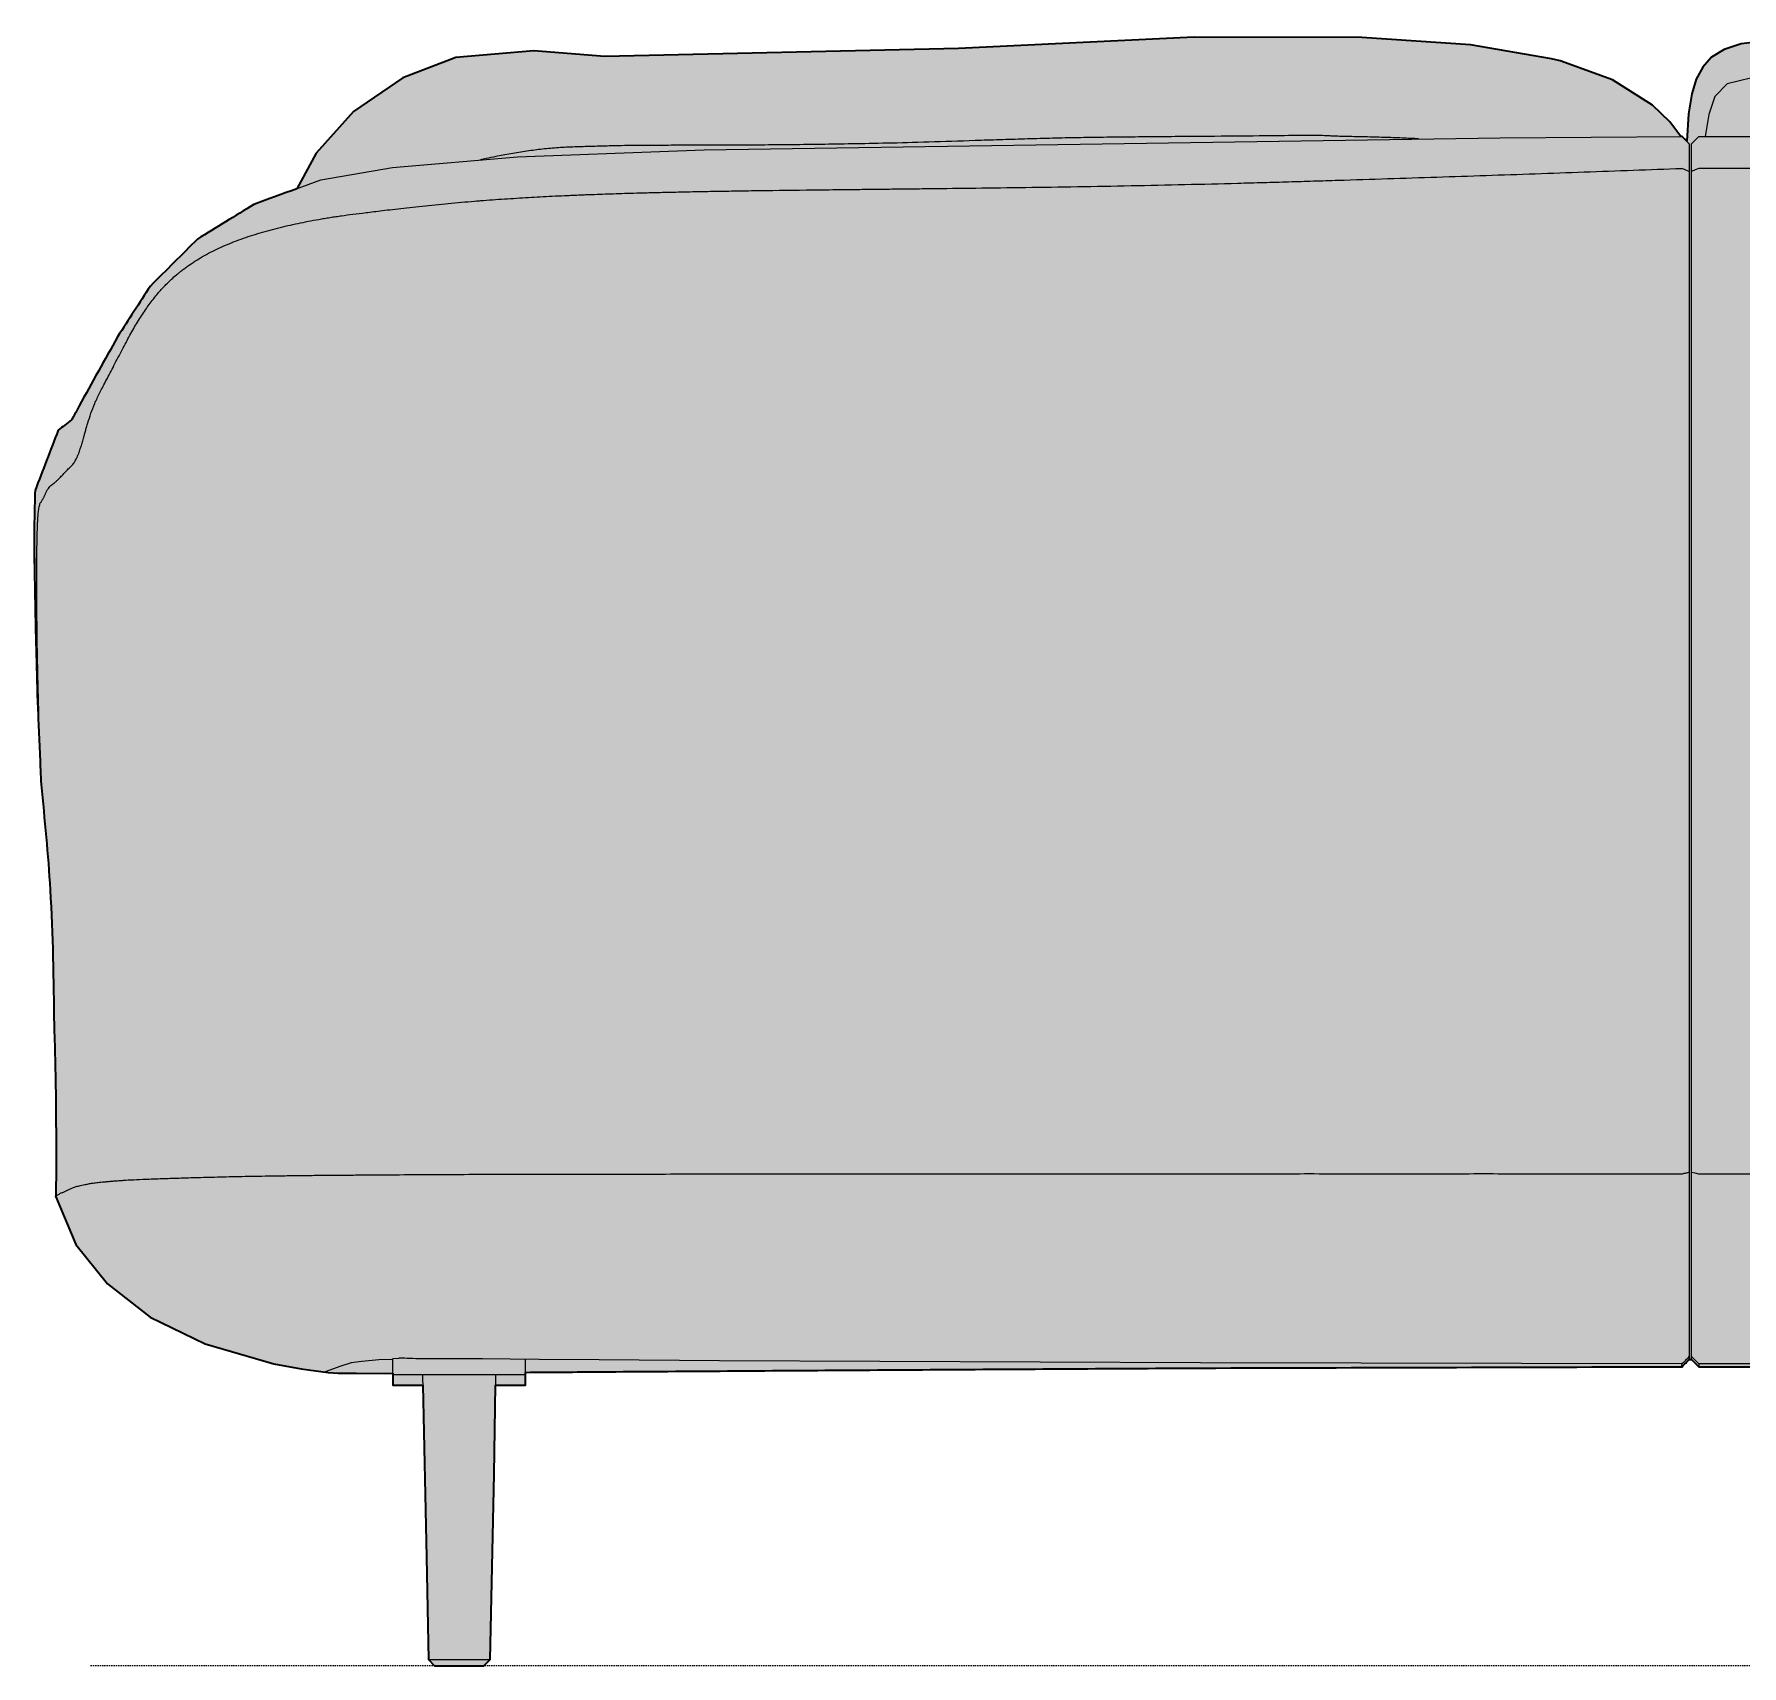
# Model space of a CAD drawing. Header units: millimetres. Extents: x -22 to 6424, y -4345 to 780.
# Drawn here: x 3943 to 4758, y -1228 to -448 of the extents above; entities that cross this region are included whole.
import ezdxf

# ---------------------------------------------------------------- set-up
doc = ezdxf.new("R2010")
doc.units = ezdxf.units.MM
doc.linetypes.add('Dots', pattern=[1, 0, -1])
doc.layers.add('Blocks', color=7, linetype='Continuous')
doc.layers.add('Blocks$Fill', color=7, linetype='Continuous', true_color=0xffffff)
for name, color, linetype, lineweight, true_color in [('Blocks$Inner', 7, 'Continuous', 25, 0x007f00), ('Blocks$Outline', 7, 'Continuous', 35, 0xff3f3f), ('Groud', 7, 'Dots', 25, 0x243775)]:
    doc.layers.add(name, color=color, linetype=linetype, lineweight=lineweight, true_color=true_color)

# ---------------------------------------------------------------- blocks, each defined once
blk = doc.blocks.new('Lune JH610 Sofa Right')
at = {"layer": 'Blocks$Fill'}
blk.add_hatch(color=256, dxfattribs=at).paths.add_polyline_path([(164.02, -0.24), (164.02, -0.24), (164.02, -0.24), (164.02, -0.24), (164.02, -0.24), (164.03, -0.24), (164.04, -0.24), (164.07, -0.24), (164.22, -0.24), (164.85, -0.24), (187.47, -0.24), (187.47, -0.24), (190.47, 2.86), (192.48, 91.38), (193.16, 133.76), (207.36, 133.76), (207.36, 138.76), (207.36, 139.92), (759.72, 142.62), (759.72, 142.63), (763.22, 146.12), (764.22, 146.13), (767.72, 142.62), (1490.08, 142.62), (1492.5, 145.04), (1493.58, 143.96), (1583.59, 143.96), (1605.91, 140.95), (1610.73, 140.57), (1618.84, 140.19), (1642.62, 139.56), (1650.49, 139.5), (1650.49, 133.76), (1664.6, 133.76), (1667.38, 2.75), (1670.38, -0.24), (1707.43, -0.24), (1710.43, 2.75), (1712.45, 88.11), (1713.21, 134.76), (1727.33, 134.76), (1727.33, 139.69), (1993.71, 143.96), (2121.42, 143.96), (2121.42, 141.1), (2121.42, 134.76), (2135.53, 134.76), (2138.31, 2.75), (2141.31, -0.24), (2141.31, -0.24), (2141.31, -0.24), (2141.31, -0.24), (2141.31, -0.24), (2141.31, -0.24), (2141.32, -0.24), (2141.36, -0.24), (2141.51, -0.24), (2142.14, -0.24), (2164.75, -0.24), (2164.75, -0.24), (2167.75, 2.75), (2169.76, 88.11), (2170.53, 134.76), (2184.64, 134.76), (2184.64, 141.1), (2184.64, 143.96), (2282.05, 143.96), (2302.37, 146.25), (2322.49, 149.9), (2342.23, 155.23), (2361.31, 162.56), (2379.37, 172.15), (2395.92, 184.15), (2410.32, 198.64), (2421.7, 215.59), (2429.11, 234.62), (2441.67, 306.54), (2451.05, 392.75), (2454.07, 477.25), (2451.43, 547.66), (2443.88, 609.28), (2431.54, 664.55), (2414.35, 714.93), (2412.51, 718.03), (2410.11, 721), (2404.84, 725.33), (2398.34, 728.43), (2391.11, 730), (2390.95, 730.01), (2390.91, 730.06), (2383.87, 739.49), (2380.25, 744.03), (2378.4, 746.23), (2376.52, 748.37), (2374.6, 750.45), (2372.63, 752.45), (2371.63, 753.41), (2370.62, 754.36), (2369.59, 755.28), (2368.55, 756.18), (2367.49, 757.05), (2366.42, 757.9), (2365.34, 758.72), (2364.24, 759.51), (2363.12, 760.27), (2361.98, 761), (2360.82, 761.7), (2359.65, 762.36), (2358.6, 762.92), (2357.54, 763.45), (2356.46, 763.96), (2355.37, 764.45), (2354.27, 764.91), (2353.15, 765.35), (2352.02, 765.77), (2350.88, 766.17), (2348.56, 766.9), (2346.21, 767.57), (2343.82, 768.17), (2341.39, 768.71), (2338.93, 769.2), (2336.45, 769.65), (2331.42, 770.42), (2321.21, 771.71), (2321.14, 771.77), (2320.92, 771.96), (2312.81, 775.13), (2303.65, 777.09), (2298.27, 777.68), (2296.75, 777.78), (2293.7, 777.93), (2287.43, 778.05), (1501.5, 779.03), (1498, 775.53), (1498, 775.53), (1498, 770.06), (1498, 730.19), (1495.34, 730.19), (1493.13, 751.56), (1491.84, 756.04), (1490.38, 759.59), (1486.67, 765.27), (1482, 769.45), (1476.38, 772.43), (1469.32, 774.46), (1451.98, 776.35), (1173.63, 778.89), (819.33, 777.49), (798.82, 775.68), (788, 774.36), (779.82, 771.73), (773.88, 767.98), (769.61, 763.31), (766.53, 757.57), (764.44, 750.52), (762.9, 740.96), (762.06, 727.9), (759.74, 730.23), (759.17, 730.23), (753.83, 737.18), (745.66, 745.1), (726.5, 757.28), (701.47, 766.26), (697.35, 767.31), (658.76, 773.93), (606.81, 777.41), (526.82, 777.62), (414.23, 772.26), (245.3, 768.4), (211.33, 771.09), (174.18, 767.86), (148.79, 758.18), (125.25, 742.12), (107.48, 722.2), (98.22, 705.22), (77.7, 697.69), (50.75, 681.15), (28.28, 658.75), (12.61, 634.52), (-5.74, 601.51), (-9.35, 594.79), (-15.75, 589.87), (-26.79, 561.07), (-26.97, 555.17), (-27.23, 543.14), (-27.16, 529.88), (-25.66, 460.91), (-25.1, 448.23), (-23.9, 420.67), (-21.5, 395.54), (-19.58, 370.38), (-18.77, 354.24), (-17.74, 305.74), (-17.6, 301.97), (-16.77, 242.5), (-16.8, 224.08), (-16.8, 224.08), (-16.8, 224.08), (-16.83, 224.07), (-16.85, 224.06), (-16.87, 224.05), (-16.89, 224.04), (-16.91, 224.02), (-16.91, 224.02), (-16.92, 224.01), (-16.93, 224.01), (-16.94, 224), (-16.94, 224), (-16.95, 223.99), (-16.96, 223.99), (-16.96, 223.98), (-16.97, 223.98), (-16.97, 223.97), (-16.98, 223.96), (-16.98, 223.96), (-16.98, 223.96), (-16.98, 223.96), (-16.99, 223.95), (-16.99, 223.95), (-16.99, 223.95), (-16.99, 223.94), (-16.99, 223.94), (-17, 223.94), (-17, 223.94), (-17, 223.93), (-17, 223.93), (-17, 223.93), (-17, 223.93), (-17, 223.92), (-17.01, 223.92), (-17.01, 223.92), (-17.01, 223.91), (-17.01, 223.91), (-17.01, 223.91), (-17.01, 223.91), (-17.01, 223.9), (-17.01, 223.9), (-17.01, 223.9), (-17.01, 223.89), (-17.01, 223.89), (-17.01, 223.89), (-17.01, 223.89), (-17.01, 223.88), (-17.01, 223.88), (-17.01, 223.88), (-17.01, 223.88), (-17.01, 223.87), (-17.01, 223.87), (-17.01, 223.87), (-17.01, 223.86), (-17.01, 223.86), (-17.01, 223.86), (-17.01, 223.86), (-17.01, 223.85), (-17.01, 223.85), (-17, 223.85), (-17, 223.85), (-17, 223.84), (-17, 223.84), (-17, 223.84), (-17, 223.83), (-17, 223.83), (-16.99, 223.83), (-16.99, 223.83), (-16.99, 223.82), (-16.99, 223.82), (-16.99, 223.82), (-16.99, 223.82), (-16.98, 223.81), (-16.98, 223.81), (-16.98, 223.81), (-16.98, 223.8), (-16.97, 223.8), (-16.97, 223.79), (-16.96, 223.79), (-16.95, 223.78), (-16.95, 223.78), (-16.94, 223.77), (-16.93, 223.77), (-16.93, 223.76), (-16.92, 223.75), (-16.91, 223.75), (-16.9, 223.74), (-16.89, 223.74), (-16.87, 223.73), (-7.25, 201.06), (7.74, 182.15), (28.11, 166.36), (54.45, 153.48), (87.22, 143.97), (100.24, 141.58), (113.22, 139.83), (117.9, 139.59), (126.67, 139.47), (144.13, 139.46), (144.13, 138.76), (144.13, 133.76), (158.36, 133.76), (161.02, 2.86)], flags=0)
at = {"layer": 'Blocks$Inner'}
for p, q in [((781.32, 755.23), (775.4, 749.25)), ((775.39, 749.23), (772.49, 740.66)), ((772.49, 740.65), (770.83, 730.23)), ((144.13, 146.12), (143.62, 146.11))]:
    blk.add_line(p, q, dxfattribs=at)
for points in [[(759.17, 730.23), (753.83, 737.18), (745.66, 745.1), (726.5, 757.28), (701.47, 766.26), (697.35, 767.31), (658.76, 773.93), (606.81, 777.41), (526.82, 777.62), (414.23, 772.26), (245.3, 768.4), (211.33, 771.09), (174.18, 767.86), (148.79, 758.18), (125.25, 742.12), (107.48, 722.2), (98.22, 705.22)], [(1495.34, 730.19), (1493.13, 751.56), (1491.84, 756.04), (1490.38, 759.59), (1486.67, 765.27), (1482, 769.45), (1476.38, 772.43), (1469.32, 774.46), (1451.98, 776.35), (1173.63, 778.89), (1128.85, 778.74), (886.64, 778.83), (819.33, 777.49), (798.82, 775.68), (788, 774.36), (779.82, 771.73), (773.88, 767.98), (769.61, 763.31), (766.53, 757.57), (764.44, 750.52), (762.9, 740.96), (762.06, 727.9)], [(1128.9, 758.39), (989.62, 760.87), (850.38, 763.02), (815.6, 761.63), (798.3, 759.5), (781.34, 755.24)], [(-23.9, 420.67), (-25.66, 460.91), (-26.55, 495.36), (-26.93, 514.99), (-27.16, 529.88), (-27.23, 543.14), (-26.97, 555.17), (-26.79, 561.07), (-15.75, 589.87), (-9.35, 594.79), (-8.39, 596.49), (-5.74, 601.51), (12.61, 634.52), (28.28, 658.75), (50.75, 681.15), (77.7, 697.69), (109.66, 709.41), (143.83, 715.41), (203.56, 720.47), (292.76, 723.75), (672.87, 729.59), (759.74, 730.23), (763.22, 726.73), (763.22, 726.32), (763.22, 713.47)], [(764.22, 726.73), (767.72, 730.23), (1490.08, 730.23), (1491.86, 728.46), (1493.58, 730.19)], [(1490.08, 143.96), (767.72, 143.96), (767.72, 142.62)], [(763.22, 713.47), (761.47, 714.14), (759.72, 714.8)], [(1491.83, 714.2), (1490.08, 714.93), (767.72, 714.93), (765.97, 714.2), (764.22, 713.47)], [(1491.83, 235.01), (1490.08, 234.62), (767.72, 234.62), (765.97, 235.01), (764.22, 235.41)], [(-16.94, 223.89), (-7.25, 201.06), (7.74, 182.15), (28.11, 166.36), (54.45, 153.48), (87.22, 143.97), (100.24, 141.58), (113.22, 139.83)], [(1492.5, 145.04), (1490.08, 142.62), (767.72, 142.62), (764.22, 146.13), (764.22, 147.46), (765.97, 145.71), (767.72, 143.96)], [(143.62, 146.11), (137.42, 145.83), (129.23, 145.16), (124.14, 144.4), (118.72, 142.75), (113.9, 140.98), (111.74, 140.16), (113.22, 139.83), (117.9, 139.59), (126.67, 139.47), (140.38, 139.45), (144.13, 139.46)], [(207.36, 138.76), (144.13, 138.76), (144.13, 146.44), (144.3, 146.56), (146.87, 146.7)], [(144.13, 138.76), (144.13, 133.76), (158.36, 133.76)], [(759.73, 143.96), (529.8, 144.45), (300.03, 145.48), (242.59, 145.86), (214.02, 146.09), (200.07, 146.2), (186.92, 146.31), (157.43, 146.36)], [(158.25, 138.76), (160.17, 51.59), (161.02, 2.86), (164.02, -0.24)], [(187.47, -0.24), (190.47, 2.86), (192.48, 91.38), (193.24, 138.76)], [(193.16, 133.76), (207.36, 133.76), (207.36, 138.76), (207.36, 146.14)], [(207.36, 139.92), (243.42, 140.19), (300.31, 140.57), (357.56, 140.95), (414.99, 141.31), (529.88, 141.98), (759.72, 142.62)], [(764.22, 146.13), (763.22, 146.12)], [(161.03, 2.86), (161.02, 2.86), (161.77, 2.86), (164.2, 2.86), (168.02, 2.86), (172.78, 2.86), (177.88, 2.86), (182.73, 2.86), (186.77, 2.86), (189.43, 2.86), (190.46, 2.86)]]:
    blk.add_lwpolyline(points, dxfattribs=at)
for points, knots in [([(633.95, 729.03), (632.72, 729.09), (630.14, 729.22), (626.09, 729.41), (620.29, 729.63), (614.29, 729.8), (608.38, 729.95), (604.07, 730.05), (600.64, 730.13), (598.05, 730.19), (596.16, 730.23), (594.49, 730.28), (592.72, 730.34), (591.11, 730.42), (589.66, 730.51), (587.71, 730.61), (584, 730.67), (573.53, 730.57), (553.09, 730.36), (531.07, 730.18), (512.42, 730.04), (498.42, 729.91), (487.15, 729.79), (478.6, 729.68), (472.54, 729.59), (466.65, 729.48), (458.67, 729.3), (448.68, 729.03), (436.75, 728.66), (421.1, 728.15), (402.31, 727.51), (382.04, 726.95), (365.01, 726.64), (350.21, 726.39), (336.72, 726.23), (323.46, 726.09), (309.89, 726.01), (296.88, 726), (286.82, 725.99), (279.51, 725.96), (274.44, 725.92), (269.95, 725.88), (264.74, 725.85), (259.25, 725.83), (254.23, 725.78), (249.96, 725.7), (246.45, 725.6), (242.68, 725.49), (237.57, 725.37), (231, 725.19), (224.44, 724.89), (219.3, 724.51), (215.58, 724.15), (211.84, 723.68), (206.72, 722.95), (200.3, 721.89), (193.73, 720.65), (190.09, 719.9), (188.69, 719.6), (187.72, 719.39), (186.82, 719.19), (185.99, 718.99)], [0.1448162, 0.1448162, 0.1448162, 0.1448162, 0.1538462, 0.1634615, 0.1730769, 0.1923077, 0.2019231, 0.2115385, 0.2211538, 0.2259615, 0.2307692, 0.2355769, 0.2403846, 0.25, 0.2596154, 0.2692308, 0.2884615, 0.3076923, 0.3269231, 0.3461538, 0.3557692, 0.3653846, 0.375, 0.3798077, 0.3846154, 0.3894231, 0.3942308, 0.4038462, 0.4134615, 0.4230769, 0.4423077, 0.4615385, 0.4807692, 0.5, 0.5192308, 0.5384615, 0.5576923, 0.5769231, 0.5961538, 0.6057692, 0.6153846, 0.625, 0.6346154, 0.6538462, 0.6730769, 0.6826923, 0.6923077, 0.7019231, 0.7115385, 0.7307692, 0.75, 0.7596154, 0.7692308, 0.7788462, 0.7884615, 0.8076923, 0.8269231, 0.841109, 0.841109, 0.841109, 0.8509502, 0.8509502, 0.8509502, 0.8509502]), ([(764.22, 713.47), (764.22, 714.43), (764.22, 716.32), (764.22, 718.46), (764.22, 720.02), (764.22, 721.47), (764.22, 722.74), (764.22, 723.82), (764.22, 724.54), (764.22, 725.16), (764.22, 726.19), (764.22, 726.72), (764.22, 726.74), (764.22, 726.67), (764.22, 726.61), (764.22, 726.6)], [664.225903, 664.225903, 664.225903, 664.225903, 667.473334, 670.875139, 672.579089, 674.28304, 677.690942, 679.437429, 681.183915, 682.930402, 684.676889, 691.663956, 693.406981, 695.150006, 695.546538, 695.546538, 695.546538, 695.546538]), ([(381.21, 705.07), (384.25, 705.1), (390.52, 705.17), (403.98, 705.32), (422.26, 705.53), (445.98, 705.83), (470.93, 706.21), (496.57, 706.67), (522.35, 707.22), (543.48, 707.75), (559.93, 708.2), (571.91, 708.55), (583.69, 708.9), (599.45, 709.39), (619.1, 710.03), (642.64, 710.8), (673.97, 711.84), (713.03, 713.19), (744.17, 714.34), (759.71, 714.92)], [0.93548557, 0.93548557, 0.93548557, 0.93548557, 0.9375, 0.93951613, 0.94354839, 0.94758065, 0.9516129, 0.95564516, 0.95967742, 0.96370968, 0.96572581, 0.96774194, 0.96975806, 0.97177419, 0.97580645, 0.97983871, 0.98387097, 0.99193548, 1, 1, 1, 1]), ([(763.22, 713.47), (763.22, 698.47), (763.22, 675.64), (763.22, 644.34), (763.22, 624.54), (763.22, 608.63), (763.22, 596.63), (763.22, 584.59), (763.22, 572.55), (763.22, 560.5), (763.22, 544.4), (763.22, 524.25), (763.22, 500.07), (763.22, 467.79), (763.22, 435.46), (763.22, 403.19), (763.22, 379.02), (763.22, 358.96), (763.22, 342.95), (763.22, 330.95), (763.22, 318.98), (763.22, 303.05), (763.22, 283.15), (763.22, 259.27), (763.22, 243.37), (763.22, 235.42)], [143.1426304, 143.1426304, 143.1426304, 143.1426304, 143.2426304, 143.2926304, 143.3426304, 143.3676304, 143.3926304, 143.4176304, 143.4426304, 143.4676304, 143.4926304, 143.5426304, 143.5926304, 143.6426304, 143.7426304, 143.7926304, 143.8426304, 143.8926304, 143.9176304, 143.9426304, 143.9676304, 143.9926304, 144.0426304, 144.0926304, 144.1426303, 144.1426303, 144.1426303, 144.1426303]), ([(764.22, 235.41), (764.22, 237.44), (764.22, 243.39), (764.22, 254.35), (764.22, 269.67), (764.22, 286.36), (764.22, 307.5), (764.22, 331.74), (764.22, 360.25), (764.22, 388.87), (764.22, 417.58), (764.22, 446.32), (764.22, 473.95), (764.22, 501.44), (764.22, 521.74), (764.22, 535.91), (764.22, 544.07), (764.22, 553.3), (764.22, 568.09), (764.22, 587.35), (764.22, 606.84), (764.22, 622.09), (764.22, 633.28), (764.22, 648.35), (764.22, 663.35), (764.22, 678.1), (764.22, 693.64), (764.22, 705.37), (764.22, 713.47)], [179.671986, 179.671986, 179.671986, 179.671986, 185.868741, 197.784802, 213.054624, 232.505225, 248.592338, 277.395025, 306.162632, 334.903514, 363.670979, 392.446702, 421.105553, 446.555514, 474.97672, 482.081131, 489.185542, 499.514654, 509.843766, 533.721961, 557.600155, 568.860072, 580.119988, 591.784576, 615.117939, 626.579702, 638.041465, 664.225903, 664.225903, 664.225903, 664.225903]), ([(-25.1, 448.23), (-24.86, 451.16), (-24.95, 454.12), (-25.06, 457.82), (-25.15, 461.03), (-25.22, 463.86), (-25.29, 466.46), (-25.35, 468.97), (-25.41, 471.51), (-25.47, 474.28), (-25.53, 477.15), (-25.61, 480.8), (-25.69, 485.22), (-25.77, 490.37), (-25.84, 495.53), (-25.89, 500.71), (-25.95, 507.47), (-25.99, 515.57), (-25.98, 522.97), (-25.94, 528.48), (-25.9, 532.38), (-25.84, 536.17), (-25.77, 539.77), (-25.69, 542.42), (-25.63, 544.23), (-25.58, 545.27), (-25.55, 545.96), (-25.53, 546.5), (-25.5, 546.99), (-25.47, 547.43), (-25.45, 547.87), (-25.41, 548.43), (-25.36, 549.19), (-25.27, 550.19), (-25.14, 551.44), (-24.96, 552.72), (-24.65, 554.19), (-24.25, 555.17), (-23.77, 555.84), (-23.38, 556.36), (-23.03, 556.97), (-22.74, 557.57), (-22.52, 558.04), (-22.28, 558.55), (-21.94, 559.31), (-21.46, 560.35), (-20.81, 561.61), (-20.08, 562.64), (-19.28, 563.43), (-18.44, 564.1), (-17.72, 564.64), (-17.16, 565.1), (-16.75, 565.44), (-16.34, 565.8), (-15.79, 566.31), (-15.1, 566.98), (-14.25, 567.85), (-13.12, 569.09), (-12, 570.3), (-10.91, 571.38), (-10.11, 572.12), (-9.38, 572.84), (-8.52, 573.82), (-7.81, 574.87), (-7.18, 576), (-6.73, 576.91), (-6.37, 577.75), (-6.07, 578.5), (-5.83, 579.12), (-5.61, 579.76), (-5.33, 580.57), (-5.02, 581.54), (-4.68, 582.64), (-4.25, 584.09), (-3.81, 585.63), (-3.27, 587.56), (-2.77, 589.32), (-2.19, 591.33), (-1.36, 594.14), (-0.16, 597.94), (1.35, 601.82), (2.78, 605.03), (3.96, 607.48), (5.31, 610.13), (6.86, 613.09), (8.58, 616.31), (11.03, 621.02), (13.62, 626.1), (16.21, 631.01), (18.05, 634.43), (19.85, 637.63), (22.31, 641.83), (25.42, 646.72), (28.52, 651.05), (30.91, 654.08), (32.66, 656.16), (34.28, 657.95), (36.21, 659.97), (38.33, 662.01), (40.36, 663.79), (42.13, 665.25), (43.61, 666.42), (45.24, 667.64), (47.47, 669.22), (50.41, 671.15), (54.15, 673.34), (59.31, 676.08), (66.1, 679.16), (74.85, 682.39), (82.61, 684.74), (89.03, 686.42), (93.94, 687.59), (98.8, 688.66), (103.62, 689.65), (107.8, 690.43), (111.31, 691.04), (114.1, 691.5), (116.88, 691.92), (120.42, 692.43), (124.88, 693.02), (131.04, 693.8), (138.72, 694.74), (148.96, 695.96), (161.02, 697.29), (171.65, 698.32), (179.98, 699.04), (185.96, 699.52), (191.71, 699.95), (199.35, 700.48), (206.89, 700.95), (214.48, 701.37), (220.22, 701.67), (225.06, 701.9), (228.98, 702.07), (231.97, 702.2), (234.89, 702.32), (238.58, 702.47), (242.94, 702.63), (248.04, 702.8), (253.28, 702.97), (258.94, 703.14), (265.29, 703.31), (271.39, 703.47), (276.88, 703.6), (281.39, 703.69), (286.11, 703.79), (292.43, 703.92), (300.59, 704.06), (311.01, 704.23), (326.06, 704.44), (343.32, 704.65), (361.18, 704.85), (372.3, 704.97), (378.17, 705.03), (381.21, 705.07)], [0.1612903, 0.1612903, 0.1612903, 0.1612903, 0.1653226, 0.1693548, 0.1733871, 0.1774194, 0.1814516, 0.1854839, 0.1895161, 0.1935484, 0.1975806, 0.2016129, 0.2096774, 0.2177419, 0.2258065, 0.233871, 0.2419355, 0.2580645, 0.2741935, 0.2822581, 0.2903226, 0.2983871, 0.3064516, 0.3145161, 0.3185484, 0.3225806, 0.3245968, 0.3266129, 0.3306452, 0.3346774, 0.3387097, 0.3427419, 0.3467742, 0.3508065, 0.3548387, 0.358871, 0.3629032, 0.3709677, 0.375, 0.3790323, 0.3830645, 0.3850806, 0.3870968, 0.3891129, 0.391129, 0.3951613, 0.3991935, 0.4032258, 0.4072581, 0.4112903, 0.4153226, 0.4173387, 0.4193548, 0.421371, 0.4233871, 0.4274194, 0.4314516, 0.4354839, 0.4435484, 0.4475806, 0.4516129, 0.4556452, 0.4596774, 0.4677419, 0.4717742, 0.4758065, 0.4798387, 0.4818548, 0.483871, 0.4858871, 0.4879032, 0.4919355, 0.4959677, 0.5, 0.5080645, 0.5120968, 0.516129, 0.5201613, 0.5241935, 0.5322581, 0.5403226, 0.5443548, 0.5483871, 0.5524194, 0.5564516, 0.5604839, 0.5645161, 0.5725806, 0.5766129, 0.5806452, 0.5846774, 0.5887097, 0.5967742, 0.6048387, 0.608871, 0.6129032, 0.6169355, 0.6209677, 0.6290323, 0.6370968, 0.641129, 0.6451613, 0.6491935, 0.6532258, 0.6612903, 0.6693548, 0.6774194, 0.6935484, 0.7096774, 0.7258065, 0.733871, 0.7419355, 0.75, 0.7580645, 0.766129, 0.7701613, 0.7741935, 0.7782258, 0.7822581, 0.7903226, 0.7983871, 0.8064516, 0.8145161, 0.8225806, 0.8306452, 0.8346774, 0.8387097, 0.8427419, 0.8467742, 0.8548387, 0.858871, 0.8629032, 0.8669355, 0.8689516, 0.8709677, 0.8729839, 0.875, 0.8790323, 0.8830645, 0.8870968, 0.891129, 0.8951613, 0.8991935, 0.9012097, 0.9032258, 0.9052419, 0.9072581, 0.9112903, 0.9153226, 0.9193548, 0.9274194, 0.9314516, 0.9334677, 0.9354839, 0.9354839, 0.9354839, 0.9354839]), ([(-17.74, 305.74), (-18, 327.31), (-18.48, 365.71), (-22.25, 403.92), (-23.9, 420.67)], [0.068062, 0.068062, 0.068062, 0.068062, 64.729394, 115.202332, 115.202332, 115.202332, 115.202332]), ([(-16.8, 224.08), (-16.8, 225.43), (-16.8, 228.26), (-16.79, 232.77), (-16.78, 236.74), (-16.77, 240), (-16.77, 242.52), (-16.77, 244.93), (-16.77, 247.86), (-16.77, 250.69), (-16.78, 253.86), (-16.79, 256.51), (-16.8, 259.08), (-16.82, 261.4), (-16.83, 263.31), (-16.84, 265.3), (-16.87, 267.92), (-16.91, 271.26), (-16.96, 275.51), (-17.04, 280.14), (-17.14, 285.33), (-17.28, 291.23), (-17.44, 296.88), (-17.6, 301.84), (-17.69, 304.44), (-17.74, 305.74)], [-0.02857143, -0.02857143, -0.02857143, -0.02857143, -0.02050691, -0.0124424, -0.00437788, -0.00034562, 0.00368664, 0.00771889, 0.01175115, 0.01981567, 0.02384793, 0.02788018, 0.03191244, 0.03392857, 0.0359447, 0.03796083, 0.03997696, 0.04400922, 0.04804147, 0.05207373, 0.05610599, 0.06013825, 0.06417051, 0.06618664, 0.06806221, 0.06806221, 0.06806221, 0.06806221]), ([(759.77, 234.62), (747.42, 234.62), (722.78, 234.59), (685.8, 234.66), (648.81, 234.66), (611.81, 234.62), (574.82, 234.69), (537.84, 234.55), (500.86, 234.63), (463.85, 234.61), (426.86, 234.61), (389.84, 234.62), (352.89, 234.6), (315.89, 234.63), (278.9, 234.47), (241.96, 234.51), (205.19, 234.43), (175.01, 234.33), (151.52, 234.2), (137.29, 234.12), (126.26, 234.02), (118.14, 233.96), (110.25, 233.9), (102.66, 233.83), (95.33, 233.73), (85.86, 233.6), (74.82, 233.43), (62.89, 233.16), (52.2, 232.89), (42.85, 232.61), (34.66, 232.34), (27.6, 232.09), (21.53, 231.84), (17.23, 231.62), (14.2, 231.41), (12.11, 231.28), (10.19, 231.15), (8.44, 230.99), (6.83, 230.82), (5.35, 230.68), (3.97, 230.55), (2.3, 230.36), (0.44, 230.13), (-1.47, 229.8), (-3.64, 229.36), (-5.83, 228.93), (-7.82, 228.29), (-9.43, 227.69), (-10.79, 227.08), (-12.06, 226.52), (-13.37, 225.88), (-14.77, 225.29), (-15.6, 224.89), (-16.8, 224.08)], [-0.9999993, -0.9999993, -0.9999993, -0.9999993, -0.9714286, -0.9428571, -0.9142857, -0.8857143, -0.8571429, -0.8285714, -0.8, -0.7714286, -0.7428571, -0.7142857, -0.6857143, -0.6571429, -0.6285714, -0.6, -0.5714286, -0.5428571, -0.5285714, -0.5142857, -0.5071429, -0.5, -0.4928571, -0.4857143, -0.4785714, -0.4714286, -0.4571429, -0.4428571, -0.4285714, -0.4142857, -0.4, -0.3857143, -0.3714286, -0.3571429, -0.35, -0.3428571, -0.3357143, -0.3285714, -0.3214286, -0.3142857, -0.3071429, -0.3, -0.2857143, -0.2714286, -0.2571429, -0.2285714, -0.2, -0.1714286, -0.1428571, -0.1142857, -0.0857143, -0.0571429, -0.0285714, -0.0285714, -0.0285714, -0.0285714]), ([(763.22, 235.42), (762.65, 235.29), (761.5, 235.03), (760.35, 234.76), (759.77, 234.62)], [-1.9998691, -1.9998691, -1.9998691, -1.9998691, -1.4998691, -0.9999993, -0.9999993, -0.9999993, -0.9999993]), ([(763.22, 235.42), (763.22, 231.76), (763.22, 224.64), (763.22, 214.62), (763.22, 206.74), (763.22, 200.77), (763.22, 196.51), (763.22, 192.47), (763.22, 188.63), (763.22, 184.99), (763.22, 180.41), (763.22, 176.25), (763.22, 172.48), (763.22, 168.92), (763.22, 164.95), (763.22, 159.46), (763.22, 154.1), (763.22, 149.73), (763.22, 148.01), (763.22, 147.46)], [144.14263, 144.14263, 144.14263, 144.14263, 144.20513, 144.26763, 144.33013, 144.36138, 144.39263, 144.42388, 144.45513, 144.48638, 144.51763, 144.58013, 144.61138, 144.64263, 144.70513, 144.76763, 144.89263, 145.01763, 145.14263, 145.14263, 145.14263, 145.14263]), ([(764.22, 147.45), (764.22, 148.12), (764.22, 150.28), (764.22, 155.21), (764.22, 160.72), (764.22, 165.72), (764.22, 171.68), (764.22, 178.38), (764.22, 185.73), (764.22, 192.28), (764.22, 197.97), (764.22, 202.45), (764.22, 207.14), (764.22, 214), (764.22, 223.32), (764.22, 231.34), (764.22, 235.41)], [0, 0, 0, 0, 26.876289, 53.752003, 67.230312, 80.708621, 94.186945, 107.66527, 119.291702, 130.918135, 136.731707, 142.545279, 148.358851, 154.172424, 167.007245, 179.671986, 179.671986, 179.671986, 179.671986]), ([(759.73, 143.96), (760.31, 144.55), (761.48, 145.72), (762.64, 146.88), (763.22, 147.46)], [0.0006564, 0.0006564, 0.0006564, 0.0006564, 0.5, 1, 1, 1, 1]), ([(763.22, 147.46), (763.22, 147.41), (763.22, 147.32), (763.22, 147.18), (763.22, 147.03), (763.22, 146.84), (763.22, 146.54), (763.22, 146.28), (763.22, 146.12)], [145.14263, 145.14263, 145.14263, 145.14263, 145.253741, 145.364853, 145.475964, 145.587075, 145.809297, 146.14263, 146.14263, 146.14263, 146.14263])]:
    blk.add_open_spline(points, degree=3, knots=knots, dxfattribs=at)
for points in [[(183.9, 699.31), (184.43, 699.37), (184.96, 699.43), (185.5, 699.49)], [(-16.84, 223.71), (-17.08, 223.83), (-17.07, 223.96), (-16.8, 224.08)], [(763.22, 146.12), (763.22, 146.48), (763.22, 146.87), (763.22, 147.28)], [(156.49, 146.36), (154.42, 146.47), (150.67, 146.63), (147.93, 146.7), (146.87, 146.7)], [(157.43, 146.36), (157.11, 146.36), (156.8, 146.36), (156.49, 146.36)], [(759.72, 142.62), (759.72, 142.68), (759.72, 142.78), (759.71, 142.94), (759.71, 143.09), (759.7, 143.23), (759.7, 143.38), (759.71, 143.53), (759.71, 143.68), (759.72, 143.82), (759.72, 143.92), (759.73, 143.96)], [(763.22, 146.12), (762.64, 145.54), (761.47, 144.37), (760.31, 143.21), (759.72, 142.63)]]:
    blk.add_open_spline(points, degree=3, dxfattribs=at)
for points, weights, knots in [([(164.85, -0.24), (164.02, -0.24), (164.02, -0.24), (164.02, -0.24), (175.75, -0.24), (183.71, -0.24), (186.64, -0.24)], [0.890033094149, 0.9266446274, 1, 0.707106781187, 1, 0.780462153806, 0.89003309413], [2.748185, 2.748185, 2.748185, 3.141593, 3.141593, 4.712389, 4.712389, 5.889778, 5.889778, 5.889778]), ([(186.64, -0.24), (187.47, -0.24), (187.47, -0.24), (187.47, -0.24), (186.79, -0.24)], [0.89003309413, 0.926644627381, 1, 0.933475227245, 0.897169968673], [5.8897779, 5.8897779, 5.8897779, 6.2831853, 6.2831853, 6.6399599, 6.6399599, 6.6399599])]:
    blk.add_rational_spline(points, weights, degree=2, knots=knots, dxfattribs=at)
at = {"layer": 'Blocks$Outline'}
for points in [[(759.17, 730.23), (753.83, 737.18), (745.66, 745.1), (726.5, 757.28), (701.47, 766.26), (697.35, 767.31), (658.76, 773.93), (606.81, 777.41), (526.82, 777.62), (414.23, 772.26), (245.3, 768.4), (211.33, 771.09), (174.18, 767.86), (148.79, 758.18), (125.25, 742.12), (107.48, 722.2), (98.22, 705.22)], [(1495.34, 730.19), (1493.13, 751.56), (1491.84, 756.04), (1490.38, 759.59), (1486.67, 765.27), (1482, 769.45), (1476.38, 772.43), (1469.32, 774.46), (1451.98, 776.35), (1173.63, 778.89), (1128.85, 778.74), (886.64, 778.83), (819.33, 777.49), (798.82, 775.68), (788, 774.36), (779.82, 771.73), (773.88, 767.98), (769.61, 763.31), (766.53, 757.57), (764.44, 750.52), (762.9, 740.96), (762.06, 727.9)], [(-16.87, 223.73), (-7.25, 201.06), (7.74, 182.15), (28.11, 166.36), (54.45, 153.48), (87.22, 143.97), (100.24, 141.58), (113.22, 139.83)], [(113.22, 139.83), (117.9, 139.59), (126.67, 139.47), (140.38, 139.45), (144.13, 139.46)], [(144.13, 139.46), (144.13, 138.76)], [(144.13, 138.76), (144.13, 133.76), (158.36, 133.76)], [(193.16, 133.76), (207.36, 133.76), (207.36, 138.76), (207.36, 139.92)], [(764.22, 146.13), (767.72, 142.62), (1490.08, 142.62), (1492.5, 145.04)], [(158.36, 133.76), (160.17, 51.59), (161.02, 2.86), (164.02, -0.24)], [(187.47, -0.24), (190.47, 2.86), (192.48, 91.38), (193.16, 133.76)]]:
    blk.add_lwpolyline(points, dxfattribs=at)
for points, knots in [([(762.06, 727.9), (761.29, 728.68), (760.51, 729.45), (759.74, 730.23), (759.55, 730.23), (759.36, 730.23), (759.17, 730.23)], [-139.527244, -139.527244, -139.527244, -139.527244, -136.230904, -136.230904, -136.230904, -136.224417, -136.224417, -136.224417, -136.224417]), ([(98.22, 705.22), (91.38, 702.71), (84.54, 700.2), (77.7, 697.69), (68.72, 692.18), (59.73, 686.66), (50.75, 681.15), (43.26, 673.68), (35.77, 666.22), (28.28, 658.75), (23.06, 650.68), (17.83, 642.6), (12.61, 634.52), (6.49, 623.52), (0.38, 612.52), (-5.74, 601.51), (-6.62, 599.84), (-7.51, 598.16), (-8.39, 596.49), (-8.71, 595.92), (-9.03, 595.36), (-9.35, 594.79), (-11.48, 593.15), (-13.61, 591.51), (-15.75, 589.87), (-19.43, 580.27), (-23.11, 570.67), (-26.79, 561.07), (-26.85, 559.11), (-26.91, 557.14), (-26.97, 555.17), (-27.06, 551.16), (-27.14, 547.15), (-27.23, 543.14), (-27.21, 538.72), (-27.18, 534.3), (-27.16, 529.88), (-27.08, 524.91), (-27.01, 519.95), (-26.93, 514.99), (-26.8, 508.44), (-26.68, 501.9), (-26.55, 495.36), (-26.25, 483.88), (-25.95, 472.39), (-25.66, 460.91), (-25.47, 456.69), (-24.89, 443.27), (-24.3, 429.85), (-23.9, 420.67), (-22.25, 403.92), (-18.48, 365.71), (-18, 327.31), (-17.74, 305.74), (-17.69, 304.44), (-17.6, 301.84), (-17.44, 296.88), (-17.28, 291.23), (-17.14, 285.33), (-17.04, 280.14), (-16.96, 275.51), (-16.91, 271.26), (-16.87, 267.92), (-16.84, 265.3), (-16.83, 263.31), (-16.82, 261.4), (-16.8, 259.08), (-16.79, 256.51), (-16.78, 253.86), (-16.77, 250.69), (-16.77, 247.86), (-16.77, 244.93), (-16.77, 242.52), (-16.77, 240), (-16.78, 236.74), (-16.79, 232.77), (-16.8, 228.26), (-16.8, 225.44), (-16.8, 224.08)], [-130.873084, -130.873084, -130.873084, -130.873084, -130.230904, -130.230904, -130.230904, -129.230904, -129.230904, -129.230904, -128.230904, -128.230904, -128.230904, -127.230904, -127.230904, -127.230904, -126.230904, -126.230904, -126.230904, -125.230904, -125.230904, -125.230904, -124.230904, -124.230904, -124.230904, -123.230904, -123.230904, -123.230904, -122.230904, -122.230904, -122.230904, -121.230904, -121.230904, -121.230904, -120.230904, -120.230904, -120.230904, -119.230904, -119.230904, -119.230904, -118.230904, -118.230904, -118.230904, -117.230904, -117.230904, -117.230904, -116.230904, -116.230904, -116.230904, -115.915774, -115.230904, -115.230904, -115.230904, -64.757965, -0.096634, -0.096634, -0.096634, -0.094758, -0.092742, -0.08871, -0.084677, -0.080645, -0.076613, -0.072581, -0.068548, -0.066532, -0.064516, -0.0625, -0.060484, -0.056452, -0.052419, -0.048387, -0.040323, -0.03629, -0.032258, -0.028226, -0.024194, -0.016129, -0.008065, -0.000004, -0.000004, -0.000004, -0.000004]), ([(207.36, 139.92), (219.38, 140.01), (231.4, 140.1), (243.42, 140.19), (262.38, 140.32), (281.35, 140.45), (300.31, 140.57), (319.39, 140.7), (338.48, 140.82), (357.56, 140.95), (376.7, 141.07), (395.84, 141.19), (414.99, 141.31), (453.28, 141.53), (491.58, 141.76), (529.88, 141.98), (606.49, 142.19), (683.11, 142.41), (759.72, 142.62), (759.72, 142.62), (759.72, 142.63), (759.72, 142.63)], [0, 0, 0, 0, 1, 1, 1, 2, 2, 2, 3, 3, 3, 4, 4, 4, 5, 5, 5, 6, 6, 6, 6.002628, 6.002628, 6.002628, 6.002628]), ([(759.72, 142.63), (760.31, 143.21), (761.47, 144.37), (762.64, 145.54), (763.22, 146.12), (763.56, 146.12), (763.89, 146.12), (764.22, 146.13)], [-1.994927, -1.994927, -1.994927, -1.994927, -1.495279, -0.995279, -0.995279, -0.995279, 0, 0, 0, 0])]:
    blk.add_open_spline(points, degree=3, knots=knots, dxfattribs=at)
blk.add_open_spline([(-16.8, 224.08), (-17.06, 223.96), (-17.08, 223.84), (-16.87, 223.73)], degree=3, dxfattribs=at)
blk.add_rational_spline([(164.02, -0.24), (164.02, -0.24), (164.85, -0.24)], [0.99999744772, 0.926643990478, 0.890033094149], degree=2, dxfattribs=at)
blk.add_rational_spline([(164.85, -0.24), (167.79, -0.24), (175.75, -0.24), (183.71, -0.24), (186.64, -0.24), (187.47, -0.24), (187.47, -0.24)], [0.89003309415, 0.780462153785, 1, 0.780462153806, 0.89003309413, 0.926643835338, 0.999996826122], degree=2, knots=[3.535, 3.535, 3.535, 4.712389, 4.712389, 5.889778, 5.889778, 6.283177, 6.283177, 6.283177], dxfattribs=at)

msp = doc.modelspace()

# ---------------------------------------------------------------- linework, layer by layer
at = {"layer": 'Groud'}
msp.add_lwpolyline([(3970.19, -1227.28), (6363.41, -1227.28)], dxfattribs=at)

# ---------------------------------------------------------------- block references
at = {"layer": 'Blocks'}
msp.add_blockref('Lune JH610 Sofa Right', (3970.19, -1227.28), dxfattribs=at)

doc.saveas('drawing.dxf')
